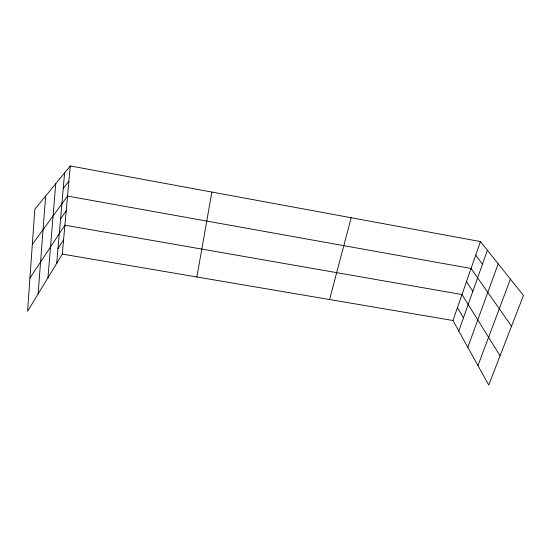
<?xml version="1.0" encoding="UTF-8"?>
<svg xmlns="http://www.w3.org/2000/svg" width="551" height="551" viewBox="0 0 551 551"><rect width="100%" height="100%" fill="white"/><g stroke="black" fill="none" stroke-linecap="round" stroke-linejoin="round"><path stroke-width="0.83" d="M38.109 293.931L45.664 196.018M47.971 277.69L55.741 183.703M56.691 263.33L64.598 172.876M70.266 165.947L34.823 209.277L27.55 311.308L62.297 254.101L70.266 165.947L480.431 241.565L523.45 295.467L488.73 385.053L452.956 320.51L480.431 241.565M196.872 276.981L211.873 192.051M329.567 299.537L351.187 217.735M458.783 331.02L487.387 250.278M467.806 347.309L498.2 263.826M477.951 365.609L510.405 279.13M57.979 248.646L63.592 239.768M29.919 278.062L64.915 225.18L461.993 294.544L500.081 355.767M60.576 218.899L66.216 210.764M32.316 244.403L67.539 196.087L471.057 268.495L511.535 326.213M63.234 188.497L68.889 181.155M62.297 254.101L452.956 320.51M475.706 255.147L482.462 264.184M466.49 281.63L472.861 291.286M457.433 307.637L463.439 317.872"/></g></svg>
